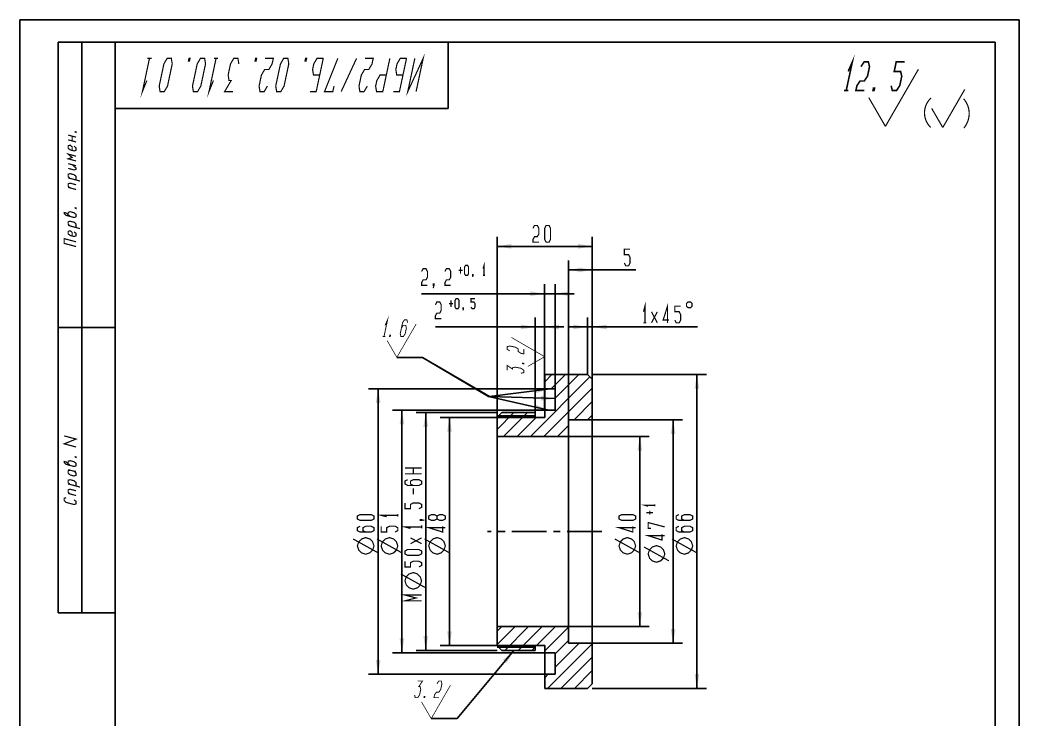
# Model space of a CAD drawing. Header units: millimetres. Extents: x 0 to 210, y 0 to 297.
# Drawn here: x 0 to 210, y 150 to 297 of the extents above; entities that cross this region are included whole.
import ezdxf

# ---------------------------------------------------------------- set-up
doc = ezdxf.new("R2010")
doc.units = ezdxf.units.MM
doc.header["$LTSCALE"] = 19.36
doc.linetypes.add('CENTER', pattern=[0.6, 0.375, -0.075, 0.075, -0.075])
doc.layers.get('0').update_dxf_attribs({"linetype": 'CONTINUOUS'})
for name, color, linetype in [('ALL_AXIS', 7, 'CONTINUOUS'), ('ALL_DIMENSIONS', 7, 'CONTINUOUS'), ('ALL_SURF_FIN', 7, 'CONTINUOUS')]:
    doc.layers.add(name, color=color, linetype=linetype)
doc.styles.get("Standard").update_dxf_attribs({"font": 'txt', "width": 0.7})
doc.dimstyles.new('DIMSTYLE_1', dxfattribs={"dimtxt": 3.5, "dimasz": 3, "dimexe": 0.18, "dimexo": 0.0625, "dimgap": 0.09, "dimtad": 1, "dimdsep": 46, "dimtxsty": 'STANDARD', "dimblk": '_FILLED', "dimblk1": '_FILLED', "dimblk2": '_FILLED', "dimcen": 0.09, "dimadec": 0, "dimazin": 0, "dimtp": 0.3, "dimtm": 0.3, "dimtfac": 1, "dimtofl": 0, "dimtmove": 0, "dimatfit": 3, "dimldrblk": '_FILLED', "dimfxl": 1, "dimtolj": 1, "dimarcsym": 0})
doc.dimstyles.new('DIMSTYLE_2', dxfattribs={"dimtxt": 3.5, "dimasz": 3, "dimexe": 0.18, "dimexo": 0.0625, "dimgap": 0.09, "dimtad": 1, "dimdsep": 46, "dimtxsty": 'STANDARD', "dimblk": '_FILLED', "dimblk1": '_FILLED', "dimblk2": '_FILLED', "dimcen": 0.09, "dimadec": 0, "dimazin": 0, "dimtol": 1, "dimtp": 0.1, "dimtfac": 0.6, "dimtofl": 0, "dimtmove": 0, "dimatfit": 3, "dimldrblk": '_FILLED', "dimfxl": 1, "dimtolj": 1, "dimarcsym": 0})
doc.dimstyles.new('DIMSTYLE_3', dxfattribs={"dimtxt": 3.5, "dimasz": 3, "dimexe": 0.18, "dimexo": 0.0625, "dimgap": 0.09, "dimtad": 1, "dimdsep": 46, "dimtxsty": 'STANDARD', "dimblk": '_FILLED', "dimblk1": '_FILLED', "dimblk2": '_FILLED', "dimcen": 0.09, "dimadec": 0, "dimazin": 0, "dimtol": 1, "dimtp": 0.5, "dimtfac": 0.6, "dimtofl": 0, "dimtmove": 0, "dimatfit": 3, "dimldrblk": '_FILLED', "dimfxl": 1, "dimtolj": 1, "dimarcsym": 0})
doc.dimstyles.new('DIMSTYLE_4', dxfattribs={"dimtxt": 3.5, "dimasz": 3, "dimexe": 0.18, "dimexo": 0.0625, "dimgap": 0.09, "dimtad": 1, "dimdsep": 46, "dimtxsty": 'STANDARD', "dimblk": '_FILLED', "dimblk1": '_FILLED', "dimblk2": '_FILLED', "dimcen": 0.09, "dimadec": 0, "dimazin": 0, "dimtp": 0.1, "dimtm": 0.1, "dimtfac": 1, "dimtofl": 0, "dimtmove": 0, "dimatfit": 3, "dimldrblk": '_FILLED', "dimfxl": 1, "dimtolj": 1, "dimarcsym": 0})
doc.dimstyles.new('DIMSTYLE_5', dxfattribs={"dimtxt": 3.5, "dimasz": 3, "dimexe": 0.18, "dimexo": 0.0625, "dimgap": 0.09, "dimtad": 1, "dimdsep": 46, "dimtxsty": 'STANDARD', "dimblk": '_FILLED', "dimblk1": '_FILLED', "dimblk2": '_FILLED', "dimcen": 0.09, "dimadec": 0, "dimazin": 0, "dimtol": 1, "dimtp": 1, "dimtfac": 0.6, "dimtofl": 0, "dimtmove": 0, "dimatfit": 3, "dimldrblk": '_FILLED', "dimfxl": 1, "dimtolj": 1, "dimarcsym": 0})
doc.dimstyles.new('DIMSTYLE_6', dxfattribs={"dimtxt": 3.5, "dimasz": 3, "dimexe": 0.18, "dimexo": 0.0625, "dimgap": 0.09, "dimtad": 1, "dimdsep": 46, "dimtxsty": 'STANDARD', "dimblk": '_FILLED', "dimblk1": '_FILLED', "dimblk2": '_FILLED', "dimcen": 0.09, "dimadec": 0, "dimazin": 0, "dimtp": 0.2, "dimtm": 0.2, "dimtfac": 1, "dimtofl": 0, "dimtmove": 0, "dimatfit": 3, "dimldrblk": '_FILLED', "dimfxl": 1, "dimtolj": 1, "dimarcsym": 0})
doc.dimstyles.get("Standard").update_dxf_attribs({"dimtxt": 3.5, "dimasz": 3, "dimexe": 0.18, "dimexo": 0.0625, "dimgap": 0.09, "dimtad": 1, "dimdsep": 46, "dimtxsty": 'STANDARD', "dimblk": '_FILLED', "dimblk1": '_FILLED', "dimblk2": '_FILLED', "dimcen": 0.09, "dimadec": 0, "dimazin": 0, "dimtol": 1, "dimtp": 0.01, "dimtm": 0.01, "dimtfac": 1, "dimtofl": 0, "dimtmove": 0, "dimatfit": 3, "dimldrblk": '_FILLED', "dimfxl": 1, "dimtolj": 1, "dimarcsym": 0})

# ---------------------------------------------------------------- blocks, each defined once
blk = doc.blocks.new('_FILLED')
at = {"color": 0, "linetype": 'BYBLOCK'}
blk.add_solid([(0, 0), (-1, 0.167), (-1, -0.167)], dxfattribs=at)
blk = doc.blocks.new('*D0')
at = {"layer": 'ALL_DIMENSIONS', "color": 2, "linetype": 'CONTINUOUS'}
for p, q in [((100.29, 214.44), (83.29, 214.44)), ((85.29, 214.44), (85.29, 189.44)), ((85.29, 164.44), (85.29, 189.44)), ((100.29, 164.44), (83.29, 164.44))]:
    blk.add_line(p, q, dxfattribs=at)
at = {"layer": 'ALL_DIMENSIONS', "color": 2, "linetype": 'CONTINUOUS', "xscale": 3, "yscale": 3, "zscale": 3}
for p, rotation in [((85.29, 214.44), 90), ((85.29, 164.44), 270)]:
    blk.add_blockref('_FILLED', p, dxfattribs=dict(at, rotation=rotation))
blk = doc.blocks.new('*D1')
at = {"layer": 'ALL_DIMENSIONS', "color": 2, "linetype": 'CONTINUOUS'}
for p, q in [((110.29, 239.44), (84.42, 239.44)), ((84.42, 239.44), (111.39, 239.44)), ((110.29, 219.44), (110.29, 241.44)), ((116.49, 239.44), (111.39, 239.44)), ((112.49, 214.94), (112.49, 241.44)), ((112.49, 239.44), (116.49, 239.44))]:
    blk.add_line(p, q, dxfattribs=at)
at = {"layer": 'ALL_DIMENSIONS', "color": 2, "linetype": 'CONTINUOUS', "xscale": 3, "yscale": 3, "zscale": 3}
blk.add_blockref('_FILLED', (110.29, 239.44), dxfattribs=at)
at = {"layer": 'ALL_DIMENSIONS', "color": 2, "linetype": 'CONTINUOUS', "xscale": 3, "yscale": 3, "zscale": 3, "rotation": 180}
blk.add_blockref('_FILLED', (112.49, 239.44), dxfattribs=at)
blk = doc.blocks.new('*D2')
at = {"layer": 'ALL_DIMENSIONS', "color": 2, "linetype": 'CONTINUOUS'}
for p, q in [((120.29, 222.44), (144.29, 222.44)), ((142.29, 222.44), (142.29, 189.44)), ((142.29, 156.44), (142.29, 189.44)), ((120.29, 156.44), (144.29, 156.44))]:
    blk.add_line(p, q, dxfattribs=at)
at = {"layer": 'ALL_DIMENSIONS', "color": 2, "linetype": 'CONTINUOUS', "xscale": 3, "yscale": 3, "zscale": 3}
for p, rotation in [((142.29, 222.44), 90), ((142.29, 156.44), 270)]:
    blk.add_blockref('_FILLED', p, dxfattribs=dict(at, rotation=rotation))
blk = doc.blocks.new('*D3')
at = {"layer": 'ALL_DIMENSIONS', "color": 2, "linetype": 'CONTINUOUS'}
for p, q in [((110.29, 219.44), (73.29, 219.44)), ((75.29, 219.44), (75.29, 189.44)), ((75.29, 159.44), (75.29, 189.44)), ((110.29, 159.44), (73.29, 159.44))]:
    blk.add_line(p, q, dxfattribs=at)
at = {"layer": 'ALL_DIMENSIONS', "color": 2, "linetype": 'CONTINUOUS', "xscale": 3, "yscale": 3, "zscale": 3}
for p, rotation in [((75.29, 219.44), 90), ((75.29, 159.44), 270)]:
    blk.add_blockref('_FILLED', p, dxfattribs=dict(at, rotation=rotation))
blk = doc.blocks.new('*D4')
at = {"layer": 'ALL_DIMENSIONS', "color": 2, "linetype": 'CONTINUOUS'}
for p, q in [((112.49, 214.94), (78.29, 214.94)), ((80.29, 214.94), (80.29, 189.44)), ((80.29, 163.94), (80.29, 189.44)), ((112.49, 163.94), (78.29, 163.94))]:
    blk.add_line(p, q, dxfattribs=at)
at = {"layer": 'ALL_DIMENSIONS', "color": 2, "linetype": 'CONTINUOUS', "xscale": 3, "yscale": 3, "zscale": 3}
for p, rotation in [((80.29, 214.94), 90), ((80.29, 163.94), 270)]:
    blk.add_blockref('_FILLED', p, dxfattribs=dict(at, rotation=rotation))
blk = doc.blocks.new('*D5')
at = {"layer": 'ALL_DIMENSIONS', "color": 2, "linetype": 'CONTINUOUS'}
for p, q in [((108.29, 213.44), (88.29, 213.44)), ((90.29, 213.44), (90.29, 189.44)), ((90.29, 165.44), (90.29, 189.44)), ((108.29, 165.44), (88.29, 165.44))]:
    blk.add_line(p, q, dxfattribs=at)
at = {"layer": 'ALL_DIMENSIONS', "color": 2, "linetype": 'CONTINUOUS', "xscale": 3, "yscale": 3, "zscale": 3}
for p, rotation in [((90.29, 213.44), 90), ((90.29, 165.44), 270)]:
    blk.add_blockref('_FILLED', p, dxfattribs=dict(at, rotation=rotation))
blk = doc.blocks.new('*D6')
at = {"layer": 'ALL_DIMENSIONS', "color": 2, "linetype": 'CONTINUOUS'}
for p, q in [((108.29, 214.44), (108.29, 234.44)), ((110.29, 214.94), (110.29, 234.44)), ((108.29, 232.44), (87.32, 232.44)), ((87.32, 232.44), (109.29, 232.44)), ((114.29, 232.44), (109.29, 232.44)), ((110.29, 232.44), (114.29, 232.44))]:
    blk.add_line(p, q, dxfattribs=at)
at = {"layer": 'ALL_DIMENSIONS', "color": 2, "linetype": 'CONTINUOUS', "xscale": 3, "yscale": 3, "zscale": 3}
blk.add_blockref('_FILLED', (108.29, 232.44), dxfattribs=at)
at = {"layer": 'ALL_DIMENSIONS', "color": 2, "linetype": 'CONTINUOUS', "xscale": 3, "yscale": 3, "zscale": 3, "rotation": 180}
blk.add_blockref('_FILLED', (110.29, 232.44), dxfattribs=at)
blk = doc.blocks.new('SF2_BL0', base_point=(106.34, 226.48))
at = {"layer": 'ALL_SURF_FIN', "color": 2, "linetype": 'CONTINUOUS'}
for points, const_width in [([(110.29, 226.2), (103.29, 230.25)], 0.146), ([(102.97, 227.4), (102.39, 227.79), (102.39, 228.31), (102.97, 228.45), (104.14, 228.2), (104.72, 227.82), (104.72, 227.29), (105.3, 226.91), (105.89, 226.78), (105.89, 227.83)], 0.194), ([(105.89, 224.81), (105.89, 224.68), (105.59, 224.74), (105.59, 224.87), (105.89, 224.81)], 0.194), ([(110.29, 226.2), (106.77, 224.16)], 0.146), ([(102.39, 223.33), (102.39, 224.38), (103.55, 223.6), (103.55, 223.87), (104.14, 224), (105.3, 223.76), (105.89, 223.37), (105.89, 222.84), (105.3, 222.71)], 0.194)]:
    blk.add_lwpolyline(points, dxfattribs=dict(at, const_width=const_width))
blk = doc.blocks.new('*D7')
at = {"layer": 'ALL_DIMENSIONS', "color": 2, "linetype": 'CONTINUOUS'}
for p, q in [((119.29, 222.44), (119.29, 234.44)), ((120.29, 221.44), (120.29, 234.44)), ((119.29, 232.44), (115.29, 232.44)), ((115.29, 232.44), (119.79, 232.44)), ((142.43, 232.44), (119.79, 232.44)), ((120.29, 232.44), (142.43, 232.44))]:
    blk.add_line(p, q, dxfattribs=at)
at = {"layer": 'ALL_DIMENSIONS', "color": 2, "linetype": 'CONTINUOUS', "xscale": 3, "yscale": 3, "zscale": 3}
blk.add_blockref('_FILLED', (119.29, 232.44), dxfattribs=at)
at = {"layer": 'ALL_DIMENSIONS', "color": 2, "linetype": 'CONTINUOUS', "xscale": 3, "yscale": 3, "zscale": 3, "rotation": 180}
blk.add_blockref('_FILLED', (120.29, 232.44), dxfattribs=at)
blk = doc.blocks.new('*D8')
at = {"layer": 'ALL_DIMENSIONS', "color": 2, "linetype": 'CONTINUOUS'}
for p, q in [((120.29, 212.94), (139.29, 212.94)), ((137.29, 212.94), (137.29, 189.44)), ((137.29, 165.94), (137.29, 189.44)), ((120.29, 165.94), (139.29, 165.94))]:
    blk.add_line(p, q, dxfattribs=at)
at = {"layer": 'ALL_DIMENSIONS', "color": 2, "linetype": 'CONTINUOUS', "xscale": 3, "yscale": 3, "zscale": 3}
for p, rotation in [((137.29, 212.94), 90), ((137.29, 165.94), 270)]:
    blk.add_blockref('_FILLED', p, dxfattribs=dict(at, rotation=rotation))
blk = doc.blocks.new('*D9')
at = {"layer": 'ALL_DIMENSIONS', "color": 2, "linetype": 'CONTINUOUS'}
for p, q in [((115.29, 209.44), (132.29, 209.44)), ((130.29, 209.44), (130.29, 189.44)), ((130.29, 169.44), (130.29, 189.44)), ((115.29, 169.44), (132.29, 169.44))]:
    blk.add_line(p, q, dxfattribs=at)
at = {"layer": 'ALL_DIMENSIONS', "color": 2, "linetype": 'CONTINUOUS', "xscale": 3, "yscale": 3, "zscale": 3}
for p, rotation in [((130.29, 209.44), 90), ((130.29, 169.44), 270)]:
    blk.add_blockref('_FILLED', p, dxfattribs=dict(at, rotation=rotation))
blk = doc.blocks.new('*D10')
at = {"layer": 'ALL_DIMENSIONS', "color": 2, "linetype": 'CONTINUOUS'}
for p, q in [((115.29, 212.94), (115.29, 246.44)), ((120.29, 222.44), (120.29, 246.44)), ((115.29, 244.44), (117.79, 244.44)), ((120.29, 244.44), (117.79, 244.44)), ((117.79, 244.44), (129.47, 244.44))]:
    blk.add_line(p, q, dxfattribs=at)
at = {"layer": 'ALL_DIMENSIONS', "color": 2, "linetype": 'CONTINUOUS', "xscale": 3, "yscale": 3, "zscale": 3, "rotation": 180}
blk.add_blockref('_FILLED', (115.29, 244.44), dxfattribs=at)
at = {"layer": 'ALL_DIMENSIONS', "color": 2, "linetype": 'CONTINUOUS', "xscale": 3, "yscale": 3, "zscale": 3}
blk.add_blockref('_FILLED', (120.29, 244.44), dxfattribs=at)
blk = doc.blocks.new('*D11')
at = {"layer": 'ALL_DIMENSIONS', "color": 2, "linetype": 'CONTINUOUS'}
for p, q in [((100.29, 209.44), (100.29, 251.4)), ((120.29, 212.94), (120.29, 251.4)), ((100.29, 249.4), (110.29, 249.4)), ((120.29, 249.4), (110.29, 249.4))]:
    blk.add_line(p, q, dxfattribs=at)
at = {"layer": 'ALL_DIMENSIONS', "color": 2, "linetype": 'CONTINUOUS', "xscale": 3, "yscale": 3, "zscale": 3, "rotation": 180}
blk.add_blockref('_FILLED', (100.29, 249.4), dxfattribs=at)
at = {"layer": 'ALL_DIMENSIONS', "color": 2, "linetype": 'CONTINUOUS', "xscale": 3, "yscale": 3, "zscale": 3}
blk.add_blockref('_FILLED', (120.29, 249.4), dxfattribs=at)
blk = doc.blocks.new('SYM_0_BL1', base_point=(185.91, 280.72))
at = {"layer": 'ALL_SURF_FIN', "color": 2, "linetype": 'CONTINUOUS'}
for points, const_width in [([(174.08, 286.18), (174.96, 288.18), (173.68, 282.18)], 0.333), ([(176.77, 287.18), (177.43, 288.18), (178.33, 288.18), (178.57, 287.18), (178.15, 285.18), (177.48, 284.18), (176.58, 284.18), (175.92, 283.18), (175.71, 282.18), (177.51, 282.18)], 0.333), ([(183.12, 283.18), (183.36, 282.18), (184.26, 282.18), (184.92, 283.18), (185.35, 285.18), (185.11, 286.18), (183.76, 286.18), (184.18, 288.18), (185.98, 288.18)], 0.333), ([(181.91, 274.63), (188.85, 286.64)], 0.25), ([(173.23, 282.18), (174.13, 282.18)], 0.333), ([(179.53, 282.18), (179.31, 282.18), (179.41, 282.68), (179.64, 282.68), (179.53, 282.18)], 0.333), ([(193.97, 274.39), (198.59, 282.4)], 0.25), ([(181.91, 274.63), (178.42, 280.67)], 0.25), ([(193.97, 274.39), (191.64, 278.42)], 0.25)]:
    blk.add_lwpolyline(points, dxfattribs=dict(at, const_width=const_width))
at = {"layer": 'ALL_SURF_FIN', "color": 2, "linetype": 'CONTINUOUS', "const_width": 0.25}
for points in [[(191.5, 280.6, 0.433164), (191.43, 274.42)], [(198.4, 274.28, 0.372459), (198.35, 280.44)]]:
    blk.add_lwpolyline(points, format="xyb", dxfattribs=at)
blk = doc.blocks.new('SF0_BL2', base_point=(79.76, 230))
at = {"layer": 'ALL_SURF_FIN', "color": 2, "linetype": 'CONTINUOUS'}
for points, const_width in [([(76.75, 232.79), (77.26, 233.95), (76.52, 230.45)], 0.194), ([(79.22, 226.05), (83.27, 233.06)], 0.146), ([(81.47, 233.37), (81.33, 233.95), (80.81, 233.95), (80.42, 233.37), (79.93, 231.04), (80.06, 230.45), (80.59, 230.45), (80.98, 231.04), (81.22, 232.2), (81.09, 232.79), (80.56, 232.79), (80.17, 232.2)], 0.194), ([(76.26, 230.45), (76.78, 230.45)], 0.194), ([(79.22, 226.05), (77.19, 229.57)], 0.146), ([(77.83, 230.45), (77.7, 230.45), (77.76, 230.75), (77.9, 230.75), (77.83, 230.45)], 0.194)]:
    blk.add_lwpolyline(points, dxfattribs=dict(at, const_width=const_width))
blk = doc.blocks.new('SF1_BL3', base_point=(86.71, 154.03))
at = {"layer": 'ALL_SURF_FIN', "color": 2, "linetype": 'CONTINUOUS'}
for points, const_width in [([(83.56, 157.99), (84.61, 157.99), (83.84, 156.82), (84.1, 156.82), (84.24, 156.24), (83.99, 155.07), (83.61, 154.49), (83.08, 154.49), (82.94, 155.07)], 0.194), ([(87.64, 157.4), (88.03, 157.99), (88.55, 157.99), (88.69, 157.4), (88.44, 156.24), (88.05, 155.65), (87.53, 155.65), (87.14, 155.07), (87.02, 154.49), (88.07, 154.49)], 0.194), ([(86.44, 150.08), (90.48, 157.09)], 0.146), ([(86.44, 150.08), (84.4, 153.61)], 0.146), ([(85.05, 154.49), (84.92, 154.49), (84.98, 154.78), (85.11, 154.78), (85.05, 154.49)], 0.194)]:
    blk.add_lwpolyline(points, dxfattribs=dict(at, const_width=const_width))

msp = doc.modelspace()

# ---------------------------------------------------------------- linework, layer by layer
at = {"color": 7, "linetype": 'CONTINUOUS'}
for p, q in [((0, 297), (0, 0)), ((0, 297), (210, 297)), ((210, 297), (210, 0)), ((8, 172.35), (8, 292.35)), ((8, 292.35), (20, 292.35)), ((13, 172.35), (13, 292.35)), ((90, 292.35), (20, 292.35)), ((20, 278.35), (20, 292.35)), ((20, 172.35), (20, 292.35)), ((20, 5), (20, 292.35)), ((205, 292.35), (20, 292.35)), ((90, 278.35), (90, 292.35)), ((205, 5), (205, 292.35)), ((90, 278.35), (20, 278.35)), ((8, 232.35), (20, 232.35)), ((110.293, 222.436), (110.293, 213.436)), ((110.293, 222.436), (119.293, 222.436)), ((120.293, 221.436), (119.293, 222.436)), ((120.293, 221.436), (120.293, 157.436)), ((110.293, 219.436), (112.493, 219.436)), ((112.493, 219.436), (112.493, 214.936)), ((100.293, 213.436), (101.293, 214.436)), ((101.293, 214.436), (108.293, 214.436)), ((108.293, 214.436), (108.293, 213.436)), ((110.293, 214.936), (112.493, 214.936)), ((100.293, 213.436), (100.293, 165.436)), ((108.293, 213.436), (110.293, 213.436)), ((115.293, 212.936), (115.293, 165.936)), ((115.293, 212.936), (120.293, 212.936)), ((100.293, 209.436), (115.293, 209.436)), ((8, 172.35), (20, 172.35)), ((100.293, 169.436), (115.293, 169.436)), ((115.293, 165.936), (120.293, 165.936)), ((100.293, 165.436), (101.293, 164.436)), ((101.293, 164.436), (108.293, 164.436)), ((108.293, 165.436), (110.293, 165.436)), ((108.293, 165.436), (108.293, 164.436)), ((110.293, 165.436), (110.293, 156.436)), ((110.293, 163.936), (112.493, 163.936)), ((112.493, 163.936), (112.493, 159.436)), ((110.293, 159.436), (112.493, 159.436)), ((110.293, 156.436), (119.293, 156.436)), ((120.293, 157.436), (119.293, 156.436))]:
    msp.add_line(p, q, dxfattribs=at)
at = {"color": 2, "linetype": 'CONTINUOUS'}
for p, q in [((107.315, 209.436), (119.804, 221.925)), ((110.293, 220.899), (111.83, 222.436)), ((111.659, 219.436), (114.659, 222.436)), ((112.493, 217.442), (117.487, 222.436)), ((110.144, 209.436), (120.293, 219.585)), ((116.472, 212.936), (120.293, 216.757)), ((100.293, 210.899), (103.83, 214.436)), ((101.659, 209.436), (106.659, 214.436)), ((100.293, 213.786), (108.293, 213.786)), ((104.487, 209.436), (108.487, 213.436)), ((119.301, 212.936), (120.293, 213.929)), ((112.972, 209.436), (115.293, 211.757)), ((100.293, 168.473), (101.257, 169.436)), ((100.293, 165.644), (104.085, 169.436)), ((101.913, 164.436), (106.913, 169.436)), ((104.742, 164.436), (109.742, 169.436)), ((108.57, 165.436), (112.57, 169.436)), ((110.293, 164.331), (115.293, 169.331)), ((112.493, 163.702), (115.293, 166.502)), ((112.493, 160.874), (117.556, 165.936)), ((100.293, 165.086), (108.293, 165.086)), ((107.57, 164.436), (108.293, 165.159)), ((110.884, 156.436), (120.293, 165.845)), ((113.712, 156.436), (120.293, 163.017)), ((116.541, 156.436), (120.293, 160.189)), ((110.293, 158.674), (111.056, 159.436))]:
    msp.add_line(p, q, dxfattribs=at)
at = {"color": 2, "linetype": 'CONTINUOUS', "const_width": 0.25}
for points in [[(83.262, 281.928), (84.75, 288.928), (81.512, 281.928), (83, 288.928)], [(26.664, 284.261), (25.731, 281.928), (27.219, 288.928)], [(27.656, 288.928), (26.781, 288.928)], [(31.812, 288.928), (32.002, 287.761), (31.01, 283.095), (30.325, 281.928), (29.45, 281.928), (29.26, 283.095), (30.252, 287.761), (30.938, 288.928), (31.812, 288.928)], [(35.531, 288.928), (35.75, 288.928), (35.626, 288.345), (35.407, 288.345), (35.531, 288.928)], [(38.812, 288.928), (39.002, 287.761), (38.01, 283.095), (37.325, 281.928), (36.45, 281.928), (36.26, 283.095), (37.252, 287.761), (37.938, 288.928), (38.812, 288.928)], [(40.664, 284.261), (39.731, 281.928), (41.219, 288.928)], [(41.656, 288.928), (40.781, 288.928)], [(44.762, 281.928), (43.012, 281.928), (44.383, 284.261), (43.946, 284.261), (43.756, 285.428), (44.252, 287.761), (44.937, 288.928), (45.813, 288.928), (46.002, 287.761)], [(49.531, 288.928), (49.75, 288.928), (49.626, 288.345), (49.407, 288.345), (49.531, 288.928)], [(52.01, 283.095), (51.325, 281.928), (50.45, 281.928), (50.26, 283.095), (50.756, 285.428), (51.442, 286.595), (52.317, 286.595), (53.002, 287.761), (53.25, 288.928), (51.5, 288.928)], [(56.312, 288.928), (56.502, 287.761), (55.51, 283.095), (54.825, 281.928), (53.95, 281.928), (53.76, 283.095), (54.752, 287.761), (55.438, 288.928), (56.312, 288.928)], [(60.031, 288.928), (60.25, 288.928), (60.126, 288.345), (59.907, 288.345), (60.031, 288.928)], [(63.75, 288.928), (62.262, 281.928), (60.95, 281.928)], [(63.75, 288.928), (62.437, 288.928), (61.752, 287.761), (61.504, 286.595), (61.694, 285.428), (63.006, 285.428)], [(66.813, 288.928), (64.012, 281.928), (65.762, 281.928), (66.01, 283.095)], [(70.75, 288.928), (67.512, 281.928)], [(73.01, 283.095), (72.325, 281.928), (71.45, 281.928), (71.26, 283.095), (71.756, 285.428), (72.442, 286.595), (73.317, 286.595), (74.002, 287.761), (74.25, 288.928), (72.5, 288.928)], [(77.75, 288.928), (76.262, 281.928), (74.95, 281.928), (74.76, 283.095), (75.008, 284.261), (75.694, 285.428), (77.006, 285.428)], [(81.25, 288.928), (79.762, 281.928), (78.45, 281.928)], [(81.25, 288.928), (79.937, 288.928), (79.252, 287.761), (79.004, 286.595), (79.194, 285.428), (80.506, 285.428)], [(11.794, 273.475), (11.794, 273.35), (11.586, 273.406), (11.586, 273.531), (11.794, 273.475)], [(10.127, 272.796), (11.794, 272.35)], [(11.794, 271.35), (10.127, 271.796)], [(10.961, 271.573), (10.961, 272.573)], [(11.794, 267.35), (10.127, 267.796), (10.961, 268.073), (10.127, 268.796), (11.794, 268.35)], [(10.961, 269.573), (10.961, 270.323), (10.544, 270.685), (10.127, 270.546), (10.127, 270.046), (10.544, 269.685), (11.377, 269.462), (11.794, 269.6), (11.794, 270.1), (11.377, 270.462)], [(10.127, 266.796), (11.794, 266.35)], [(10.127, 265.796), (11.377, 265.462), (11.794, 265.6), (11.794, 265.85), (10.961, 266.573)], [(11.794, 263.35), (11.794, 264.1), (11.377, 264.462), (10.544, 264.685), (10.127, 264.546), (10.127, 264.046), (10.544, 263.685)], [(12.627, 263.127), (10.127, 263.796)], [(10.544, 261.685), (10.127, 262.046), (10.127, 262.546), (10.544, 262.685), (11.794, 262.35)], [(11.794, 261.35), (10.127, 261.796)], [(10.544, 255.685), (9.711, 256.408), (9.294, 256.52), (9.294, 256.27), (9.711, 255.908), (11.377, 255.462), (11.794, 255.6), (11.794, 256.1), (11.377, 256.462), (10.544, 256.685), (10.127, 256.546), (10.127, 256.046)], [(11.794, 257.475), (11.794, 257.35), (11.586, 257.406), (11.586, 257.531), (11.794, 257.475)], [(11.794, 253.35), (11.794, 254.1), (11.377, 254.462), (10.544, 254.685), (10.127, 254.546), (10.127, 254.046), (10.544, 253.685)], [(12.627, 253.127), (10.127, 253.796)], [(10.961, 251.573), (10.961, 252.323), (10.544, 252.685), (10.127, 252.546), (10.127, 252.046), (10.544, 251.685), (11.377, 251.462), (11.794, 251.6), (11.794, 252.1), (11.377, 252.462)], [(11.794, 249.35), (9.294, 250.02), (9.294, 251.02), (11.794, 250.35)], [(11.794, 207.204), (9.294, 207.874), (11.794, 208.871), (9.294, 209.541)], [(10.544, 203.331), (9.711, 204.054), (9.294, 204.166), (9.294, 203.916), (9.711, 203.554), (11.377, 203.107), (11.794, 203.246), (11.794, 203.746), (11.377, 204.107), (10.544, 204.331), (10.127, 204.192), (10.127, 203.692)], [(11.794, 205.121), (11.794, 204.996), (11.586, 205.052), (11.586, 205.177), (11.794, 205.121)], [(10.127, 202.442), (11.377, 202.107), (11.794, 202.121)], [(10.544, 202.331), (10.127, 202.192), (10.127, 201.692), (10.544, 201.331), (11.377, 201.107), (11.794, 201.246), (11.794, 201.746), (11.377, 202.107)], [(11.794, 198.996), (11.794, 199.746), (11.377, 200.107), (10.544, 200.331), (10.127, 200.192), (10.127, 199.692), (10.544, 199.331)], [(12.627, 198.772), (10.127, 199.442)], [(10.544, 197.331), (10.127, 197.692), (10.127, 198.192), (10.544, 198.331), (11.794, 197.996)], [(11.794, 196.996), (10.127, 197.442)], [(9.711, 196.554), (9.294, 196.416), (9.294, 195.916), (9.711, 195.554), (11.377, 195.107), (11.794, 195.246), (11.794, 195.746), (11.377, 196.107)]]:
    msp.add_lwpolyline(points, dxfattribs=at)
at = {"layer": 'ALL_AXIS', "color": 7, "linetype": 'CENTER'}
msp.add_line((122.293, 189.436), (98.293, 189.436), dxfattribs=at)
at = {"layer": 'ALL_DIMENSIONS', "color": 2, "linetype": 'CONTINUOUS', "const_width": 0.25}
for points in [[(107.843, 253.191), (108.15, 253.775), (108.762, 253.775), (109.068, 253.191), (109.068, 252.025), (108.762, 251.441), (108.15, 251.441), (107.843, 250.858), (107.843, 250.275), (109.068, 250.275)], [(110.6, 250.275), (110.293, 250.858), (110.293, 253.191), (110.6, 253.775), (111.212, 253.775), (111.518, 253.191), (111.518, 250.858), (111.212, 250.275), (110.6, 250.275)], [(127.02, 245.894), (127.326, 245.311), (127.939, 245.311), (128.245, 245.894), (128.245, 247.061), (127.939, 247.644), (127.02, 247.644), (127.02, 248.811), (128.245, 248.811)], [(97.338, 244.686), (97.548, 245.386), (97.548, 243.286)], [(84.423, 244.103), (84.73, 244.686), (85.342, 244.686), (85.648, 244.103), (85.648, 242.936), (85.342, 242.353), (84.73, 242.353), (84.423, 241.769), (84.423, 241.186), (85.648, 241.186)], [(89.323, 244.103), (89.63, 244.686), (90.242, 244.686), (90.548, 244.103), (90.548, 242.936), (90.242, 242.353), (89.63, 242.353), (89.323, 241.769), (89.323, 241.186), (90.548, 241.186)], [(92.193, 244.336), (93.033, 244.336)], [(92.613, 245.036), (92.613, 243.636)], [(93.663, 243.286), (93.453, 243.636), (93.453, 245.036), (93.663, 245.386), (94.083, 245.386), (94.293, 245.036), (94.293, 243.636), (94.083, 243.286), (93.663, 243.286)], [(87.026, 241.186), (86.873, 241.186), (86.873, 241.478), (87.026, 241.478), (87.026, 241.186), (86.873, 240.603)], [(95.238, 243.286), (95.133, 243.286), (95.133, 243.461), (95.238, 243.461), (95.238, 243.286), (95.133, 242.936)], [(97.338, 243.286), (97.758, 243.286)], [(87.323, 237.103), (87.63, 237.686), (88.242, 237.686), (88.548, 237.103), (88.548, 235.936), (88.242, 235.353), (87.63, 235.353), (87.323, 234.769), (87.323, 234.186), (88.548, 234.186)], [(90.193, 237.336), (91.033, 237.336)], [(90.613, 238.036), (90.613, 236.636)], [(91.663, 236.286), (91.453, 236.636), (91.453, 238.036), (91.663, 238.386), (92.083, 238.386), (92.293, 238.036), (92.293, 236.636), (92.083, 236.286), (91.663, 236.286)], [(94.813, 236.636), (95.023, 236.286), (95.443, 236.286), (95.653, 236.636), (95.653, 237.336), (95.443, 237.686), (94.813, 237.686), (94.813, 238.386), (95.653, 238.386)], [(131.059, 235.644), (131.365, 236.811), (131.365, 233.311)], [(136.112, 233.311), (136.112, 236.811), (135.193, 233.894), (136.418, 233.894)], [(140.093, 237.394), (140.093, 236.811), (140.385, 236.519), (140.968, 236.519), (141.26, 236.811), (141.26, 237.394), (140.968, 237.686), (140.385, 237.686), (140.093, 237.394)], [(93.238, 236.286), (93.133, 236.286), (93.133, 236.461), (93.238, 236.461), (93.238, 236.286), (93.133, 235.936)], [(132.743, 233.311), (133.968, 235.644)], [(132.743, 235.644), (133.968, 233.311)], [(137.643, 233.894), (137.95, 233.311), (138.562, 233.311), (138.868, 233.894), (138.868, 235.061), (138.562, 235.644), (137.643, 235.644), (137.643, 236.811), (138.868, 236.811)], [(131.059, 233.311), (131.671, 233.311)], [(80.918, 202.794), (84.418, 202.794)], [(84.418, 201.569), (80.918, 201.569)], [(82.668, 201.569), (82.668, 202.794)], [(81.502, 200.344), (80.918, 200.038), (80.918, 199.426), (81.502, 199.119), (83.835, 199.119), (84.418, 199.426), (84.418, 200.038), (83.835, 200.344), (82.668, 200.344), (82.085, 200.038), (82.085, 199.426), (82.668, 199.119)], [(82.668, 197.282), (82.668, 198.507)], [(83.835, 194.219), (84.418, 194.526), (84.418, 195.138), (83.835, 195.444), (82.668, 195.444), (82.085, 195.138), (82.085, 194.219), (80.918, 194.219), (80.918, 195.444)], [(79.418, 192.535), (79.418, 193.148)], [(132.043, 194.744), (131.343, 194.954), (133.443, 194.954)], [(131.693, 193.379), (133.093, 193.379)], [(132.393, 192.959), (132.393, 193.799)], [(133.443, 194.744), (133.443, 195.164)], [(74.418, 192.076), (73.835, 191.769), (71.502, 191.769), (70.918, 192.076), (70.918, 192.688), (71.502, 192.994), (73.835, 192.994), (74.418, 192.688), (74.418, 192.076)], [(77.085, 192.535), (75.918, 192.841), (79.418, 192.841)], [(84.418, 191.923), (84.418, 191.769), (84.127, 191.769), (84.127, 191.923), (84.418, 191.923), (85.002, 191.769)], [(87.668, 192.688), (87.085, 192.994), (86.502, 192.994), (85.918, 192.688), (85.918, 192.076), (86.502, 191.769), (87.085, 191.769), (87.668, 192.076)], [(89.418, 192.076), (89.418, 192.688), (88.835, 192.994), (88.252, 192.994), (87.668, 192.688), (87.668, 192.076), (88.252, 191.769), (88.835, 191.769), (89.418, 192.076)], [(129.418, 192.076), (128.835, 191.769), (126.502, 191.769), (125.918, 192.076), (125.918, 192.688), (126.502, 192.994), (128.835, 192.994), (129.418, 192.688), (129.418, 192.076)], [(135.543, 190.396), (132.043, 191.314), (132.043, 190.089), (132.627, 190.089)], [(138.502, 192.994), (137.918, 192.688), (137.918, 192.076), (138.502, 191.769), (140.835, 191.769), (141.418, 192.076), (141.418, 192.688), (140.835, 192.994), (139.668, 192.994), (139.085, 192.688), (139.085, 192.076), (139.668, 191.769)], [(71.502, 190.544), (70.918, 190.238), (70.918, 189.626), (71.502, 189.319), (73.835, 189.319), (74.418, 189.626), (74.418, 190.238), (73.835, 190.544), (72.668, 190.544), (72.085, 190.238), (72.085, 189.626), (72.668, 189.319)], [(78.835, 189.319), (79.418, 189.626), (79.418, 190.238), (78.835, 190.544), (77.668, 190.544), (77.085, 190.238), (77.085, 189.319), (75.918, 189.319), (75.918, 190.544)], [(82.085, 190.085), (80.918, 190.391), (84.418, 190.391)], [(84.418, 190.085), (84.418, 190.698)], [(89.418, 190.238), (85.918, 190.238), (88.835, 189.319), (88.835, 190.544)], [(129.418, 190.238), (125.918, 190.238), (128.835, 189.319), (128.835, 190.544)], [(138.502, 190.544), (137.918, 190.238), (137.918, 189.626), (138.502, 189.319), (140.835, 189.319), (141.418, 189.626), (141.418, 190.238), (140.835, 190.544), (139.668, 190.544), (139.085, 190.238), (139.085, 189.626), (139.668, 189.319)], [(75.293, 184.944), (70.043, 187.861)], [(72.668, 184.653), (71.793, 184.944), (71.21, 185.528), (70.918, 186.403), (71.21, 187.278), (71.793, 187.861), (72.668, 188.153), (73.543, 187.861), (74.127, 187.278), (74.418, 186.403), (74.127, 185.528), (73.543, 184.944), (72.668, 184.653)], [(80.293, 184.944), (75.043, 187.861)], [(77.668, 184.653), (76.793, 184.944), (76.21, 185.528), (75.918, 186.403), (76.21, 187.278), (76.793, 187.861), (77.668, 188.153), (78.543, 187.861), (79.127, 187.278), (79.418, 186.403), (79.127, 185.528), (78.543, 184.944), (77.668, 184.653)], [(84.418, 186.869), (82.085, 188.094)], [(82.085, 186.869), (84.418, 188.094)], [(90.293, 184.944), (85.043, 187.861)], [(87.668, 184.653), (86.793, 184.944), (86.21, 185.528), (85.918, 186.403), (86.21, 187.278), (86.793, 187.861), (87.668, 188.153), (88.543, 187.861), (89.127, 187.278), (89.418, 186.403), (89.127, 185.528), (88.543, 184.944), (87.668, 184.653)], [(130.293, 184.944), (125.043, 187.861)], [(127.668, 184.653), (126.793, 184.944), (126.21, 185.528), (125.918, 186.403), (126.21, 187.278), (126.793, 187.861), (127.668, 188.153), (128.543, 187.861), (129.127, 187.278), (129.418, 186.403), (129.127, 185.528), (128.543, 184.944), (127.668, 184.653)], [(135.543, 188.558), (132.043, 188.558), (134.96, 187.639), (134.96, 188.864)], [(142.293, 184.944), (137.043, 187.861)], [(139.668, 184.653), (138.793, 184.944), (138.21, 185.528), (137.918, 186.403), (138.21, 187.278), (138.793, 187.861), (139.668, 188.153), (140.543, 187.861), (141.127, 187.278), (141.418, 186.403), (141.127, 185.528), (140.543, 184.944), (139.668, 184.653)], [(84.418, 184.726), (83.835, 184.419), (81.502, 184.419), (80.918, 184.726), (80.918, 185.338), (81.502, 185.644), (83.835, 185.644), (84.418, 185.338), (84.418, 184.726)], [(136.418, 183.264), (131.168, 186.181)], [(133.793, 182.973), (132.918, 183.264), (132.335, 183.848), (132.043, 184.723), (132.335, 185.598), (132.918, 186.181), (133.793, 186.473), (134.668, 186.181), (135.252, 185.598), (135.543, 184.723), (135.252, 183.848), (134.668, 183.264), (133.793, 182.973)], [(83.835, 181.969), (84.418, 182.276), (84.418, 182.888), (83.835, 183.194), (82.668, 183.194), (82.085, 182.888), (82.085, 181.969), (80.918, 181.969), (80.918, 183.194)], [(85.293, 177.594), (80.043, 180.511)], [(82.668, 177.303), (81.793, 177.594), (81.21, 178.178), (80.918, 179.053), (81.21, 179.928), (81.793, 180.511), (82.668, 180.803), (83.543, 180.511), (84.127, 179.928), (84.418, 179.053), (84.127, 178.178), (83.543, 177.594), (82.668, 177.303)], [(84.418, 174.853), (80.918, 174.853), (83.252, 175.465), (80.918, 176.078), (84.418, 176.078)]]:
    msp.add_lwpolyline(points, dxfattribs=at)

# ---------------------------------------------------------------- block references
at = {"layer": 'ALL_SURF_FIN', "color": 2, "linetype": 'CONTINUOUS'}
for name, p in [('SYM_0_BL1', (185.913, 280.715)), ('SF0_BL2', (79.763, 230)), ('SF2_BL0', (106.34, 226.476)), ('SF1_BL3', (86.713, 154.033))]:
    msp.add_blockref(name, p, dxfattribs=at)

# ---------------------------------------------------------------- dimensions: what is measured, and where the dimension line sits
at = {"layer": 'ALL_DIMENSIONS', "color": 2, "linetype": 'CONTINUOUS'}
for base, p1, p2, dimstyle, picture, middle in [((120.293, 249.4), (100.293, 209.436), (120.293, 212.936), 'DIMSTYLE_6', '*D11', (107.843, 250.275)), ((120.293, 244.436), (115.293, 212.936), (120.293, 222.436), 'DIMSTYLE_4', '*D10', (127.02, 245.311)), ((112.493, 239.436), (110.293, 219.436), (112.493, 214.936), 'DIMSTYLE_2', '*D1', (91.773, 243.286)), ((110.293, 232.436), (108.293, 214.436), (110.293, 214.936), 'DIMSTYLE_3', '*D6', (89.773, 236.286))]:
    dim = msp.add_linear_dim(base=base, p1=p1, p2=p2, dimstyle=dimstyle, dxfattribs=at)
    dim.commit()
    dim.dimension.update_dxf_attribs({"geometry": picture, "text_midpoint": middle, "dimtype": 160})
for base, p1, p2, angle, text, dimstyle, picture, middle in [((119.293, 232.436), (120.293, 221.436), (119.293, 222.436), 180, '<>х45%%d', 'DIMSTYLE_4', '*D7', (130.293, 233.311)), ((142.293, 222.436), (120.293, 156.436), (120.293, 222.436), 90, '%%c<>', 'DIMSTYLE_1', '*D2', (141.418, 184.653)), ((75.293, 219.436), (110.293, 159.436), (110.293, 219.436), 90, '%%c<>', 'DIMSTYLE_1', '*D3', (74.418, 184.653)), ((80.293, 214.936), (112.493, 163.936), (112.493, 214.936), 90, '%%c<>', 'DIMSTYLE_1', '*D4', (79.418, 184.653)), ((85.293, 214.436), (100.293, 164.436), (100.293, 214.436), 90, 'М%%c<>х1,5-6Н', 'DIMSTYLE_1', '*D0', (84.418, 174.853)), ((90.293, 213.436), (108.293, 165.436), (108.293, 213.436), 90, '%%c<>', 'DIMSTYLE_1', '*D5', (89.418, 184.653)), ((137.293, 212.936), (120.293, 165.936), (120.293, 212.936), 90, '%%c<>', 'DIMSTYLE_5', '*D8', (133.443, 192.539)), ((130.293, 209.436), (115.293, 169.436), (115.293, 209.436), 90, '%%c<>', 'DIMSTYLE_1', '*D9', (129.418, 184.653))]:
    dim = msp.add_linear_dim(base=base, p1=p1, p2=p2, angle=angle, text=text, dimstyle=dimstyle, dxfattribs=at)
    dim.commit()
    dim.dimension.update_dxf_attribs({"geometry": picture, "text_midpoint": middle, "dimtype": 160})

# ---------------------------------------------------------------- leaders
at = {"layer": 'ALL_SURF_FIN', "color": 2, "linetype": 'CONTINUOUS'}
for points in [[(112.493, 217.374), (98.663, 217.839), (84.634, 226.047), (79.221, 226.047)], [(111.469, 219.436), (98.721, 217.839), (84.634, 226.047), (79.221, 226.047)], [(111.178, 214.936), (98.488, 217.839), (84.634, 226.047), (79.221, 226.047)], [(103.832, 164.436), (91.864, 150.079), (86.437, 150.079)]]:
    msp.add_leader(points, dimstyle='STANDARD', override={"dimtad": 0}, dxfattribs=at)

doc.saveas('drawing.dxf')
